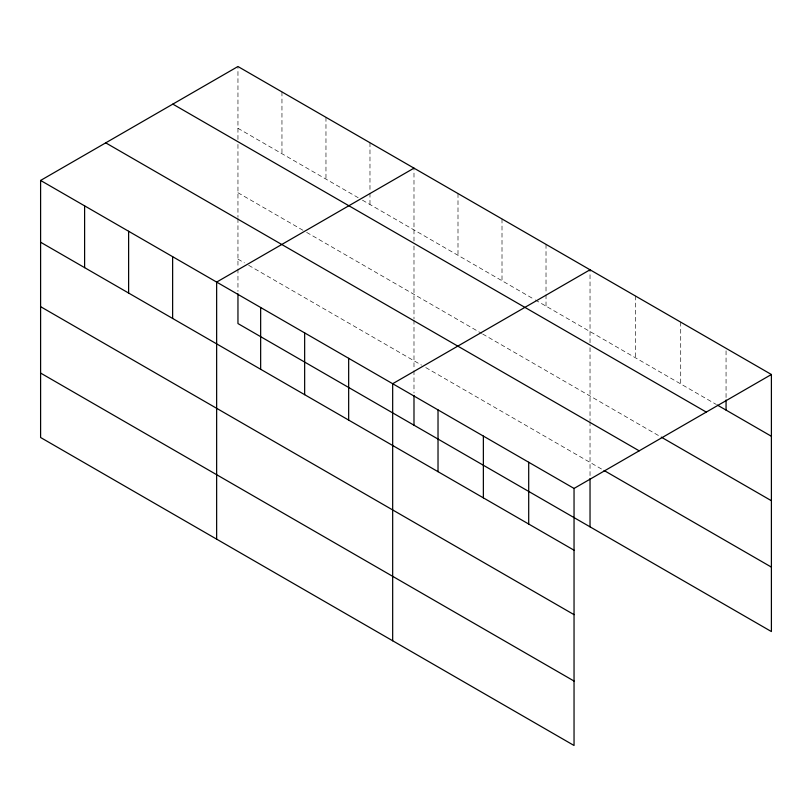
<?xml version="1.0" encoding="UTF-8"?>
<svg xmlns="http://www.w3.org/2000/svg" width="812" height="812" viewBox="0 0 812 812"><rect width="100%" height="100%" fill="white"/><g stroke="black" fill="none" stroke-linecap="round" stroke-linejoin="round"><path stroke-width="0.61" stroke-dasharray="4.06 3.04" d="M237.957 144.404L237.957 217.322M237.957 139.451L237.957 66.513M413.988 246.036L413.988 318.954M413.988 241.083L413.988 168.145M590.03 347.668L590.03 420.596M590.03 342.715L590.03 269.777M237.957 128.296L358.173 197.702M362.467 200.178L534.215 299.334M535.281 299.953L716.336 404.488M237.957 192.728L305.576 231.775M306.652 232.394L481.617 333.407M482.683 334.026L660.197 436.521M237.957 259.13L244.392 262.844M248.685 265.321L421.499 365.095M425.792 367.582L602.981 469.874M726.06 350.835L726.06 397.484M680.71 322.141L680.71 383.924M635.37 295.954L635.37 357.737M590.03 421.824L590.03 477.263M546.019 244.371L546.019 293.548M546.019 294.807L546.019 306.154M502.009 218.966L502.009 280.749M457.998 193.55L457.998 255.333M413.988 320.192L413.988 369.44M413.988 370.678L413.988 392.978M369.978 142.739L369.978 191.906M369.978 193.175L369.978 204.522M325.967 117.324L325.967 179.107M281.957 91.918L281.957 153.701M237.957 218.55L237.957 267.798M237.957 269.036L237.957 291.346"/><path stroke-width="1.22" d="M40.6 180.447L574.043 488.438L574.043 745.487L40.6 437.506L40.6 180.447L237.957 66.513L771.4 374.494L771.4 631.553L237.957 323.562L237.957 293.822M413.988 168.145L216.642 282.089L216.642 539.138M590.03 269.777L392.673 383.721L392.673 640.78M574.043 488.438L771.4 374.494M717.422 405.107L771.4 436.277M172.824 104.109L706.278 412.09M661.283 437.14L771.4 500.72M105.722 142.851L639.176 450.833M604.067 470.493L771.4 567.111M40.6 242.23L574.043 550.211M40.6 306.672L574.043 614.654M40.6 373.063L574.043 681.045M726.06 400.012L726.06 410.101M590.03 478.501L590.03 526.836M528.703 462.251L528.703 524.034M483.363 436.074L483.363 497.857M438.023 409.898L438.023 471.681M413.988 395.454L413.988 425.204M348.663 358.315L348.663 420.088M304.652 332.9L304.652 394.683M260.652 307.494L260.652 369.277M172.631 256.673L172.631 318.456M128.621 231.268L128.621 293.051M84.61 205.862L84.61 267.645"/></g></svg>
